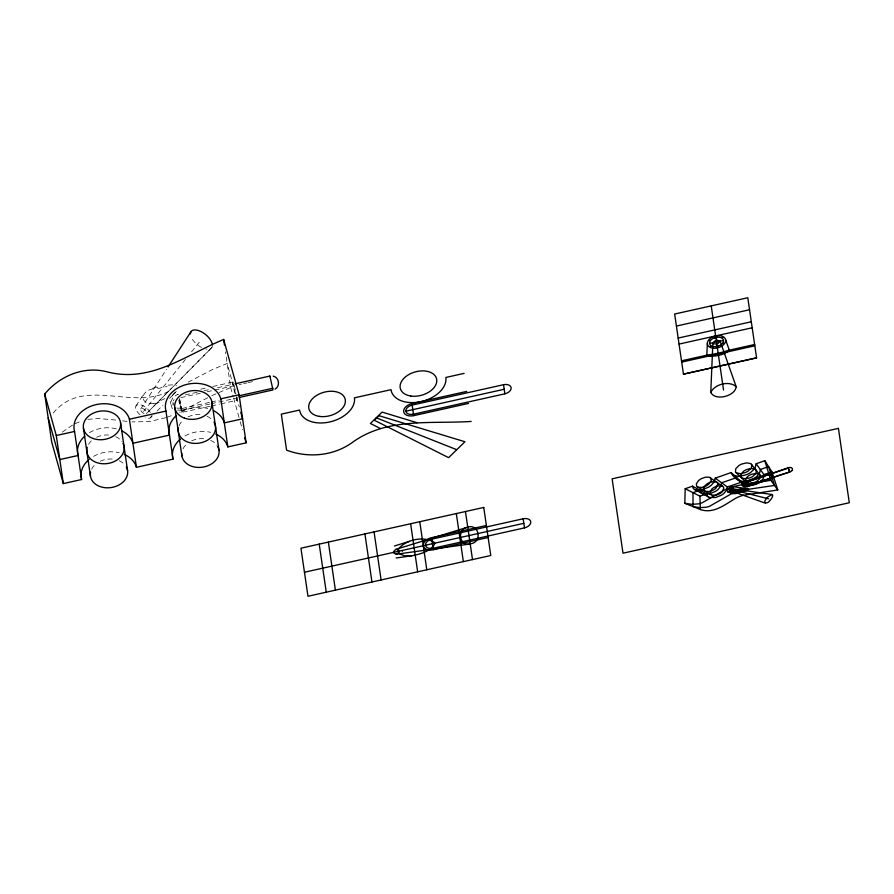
<?xml version="1.0" encoding="UTF-8"?>
<svg xmlns="http://www.w3.org/2000/svg" width="894" height="894" viewBox="0 0 894 894"><rect width="100%" height="100%" fill="white"/><g stroke="black" fill="none" stroke-linecap="round" stroke-linejoin="round"><path stroke-width="0.67" stroke-dasharray="4.47 3.35" d="M173 402.401L173.078 404.513M172.352 408.759L170.665 403.607M170.788 401.942L173.224 396.958L177.995 394.22M170.665 403.686L170.799 401.786M173.369 400.903L174.017 399.607M153.008 388.868C140.246 390.89 139.14 405.15 153.891 403.339M135.922 406.021L143.275 394.701M140.738 409.005L166.563 369.267M176.33 391.371L170.665 396.701M143.476 411.531L185.427 359.455M191.551 351.856L201.161 339.921M212.001 347.297L146.203 413.855L211.196 348.28M150.46 417.744L152.371 415.822M157.132 410.994L162.853 405.217M169.525 398.467L175.246 392.678L170.888 396.489M53.249 413.006C83.902 376.128 132.234 411.061 169.29 391.08M62.368 432.081L72.839 424.885M188.243 382.163L212.381 369.568L227.165 363.5L239.29 406.949M207.699 397.774L179.605 412.168M211.822 395.64L230.674 387.538L225.456 351.834M75.074 423.689L82.025 420.783M167.055 417.274L172.81 415.107M165.893 417.643L149.32 421.622L132.055 421.901M157.009 387.571L157.825 387.337M159.177 402.367L157.523 402.792M210.146 406.267L180.208 412.737M211.487 405.965L219.499 404.177M220.829 403.876L236.865 400.288M200.759 389.158L207.453 387.672M212.806 386.487L232.898 382.017M185.203 394.936L197.306 392.242M204.022 390.745L210.738 389.248M217.465 387.75L233.591 384.152M180.856 397.629L200.278 393.293M207.14 391.773L234.563 385.66M239.134 384.632L241.414 384.129M243.704 383.615L247.124 382.856M248.264 382.598L252.834 381.582M209.822 404.032L181.549 410.312L181.504 408.625L210.068 402.255M211.207 401.998L219.209 400.221M211.163 403.73L238.05 397.741M87.858 419.331L98.496 418.515L117.002 420.146M168.184 385.135L173.436 384.845L176.576 385.571M127.037 421.398L122.02 420.795M177.504 410.022L181.627 410.257L178.811 399.596M230.674 387.538L233.256 396.757M233.613 398.065L239.871 420.448M240.24 421.767L242.442 429.668M179.37 398.825L181.504 408.625M93.535 456.376A28.15 21.456 -8.3 0 1 119.17 452.699M184.935 435.993A28.15 21.456 -8.3 0 1 210.571 432.327M151.354 415.576A9.376 4.682 38.9 0 1 145.163 417.856M140 414.727A9.376 4.682 38.9 0 1 137.788 404.736A9.376 4.682 38.9 0 1 150.348 412.369M164.887 398.568A31.569 25.278 -28.1 0 1 158.886 401.071M157.567 403.105A22.685 19.489 -27.3 0 1 153.88 403.641M152.718 388.298A24.563 8.974 -18.5 0 1 157.02 386.934M157.724 388.644A31.849 10.326 -18.5 0 1 167.122 386.499M179.571 398.892A9.387 0.592 77.4 0 1 182.119 412.514A9.387 0.592 77.4 0 1 178.766 400.166M177.928 394.433A9.387 0.592 77.4 0 1 178.23 394.533M236.597 396.712A9.387 0.592 77.4 0 1 235.759 397.159M234.731 393.137A9.387 0.592 77.4 0 1 232.842 383.437A9.387 0.592 77.4 0 1 233.625 383.872M234.206 385.884A9.387 0.592 77.4 0 1 235.994 393.528M180.711 407.932A7.118 4.582 -15.6 0 1 176.8 408.044M173.201 405.328A7.118 4.582 -15.6 0 1 173.19 403.607M212.437 345.24A13.086 6.537 38.9 0 1 205.855 349.04M201.541 347.453A13.086 6.537 38.9 0 1 190.958 336.557M144.102 413.576A3.71 1.855 38.9 0 1 140.626 409.474A3.71 1.855 38.9 0 1 144.403 409.385A3.71 1.855 38.9 0 1 146.627 413.52M91.601 469.249A18.763 14.304 -8.3 0 1 94.496 465.238M100.273 461.237A18.763 14.304 -8.3 0 1 113.985 459.248M119.215 460.745A18.763 14.304 -8.3 0 1 124.59 464.522M183.002 448.877A18.763 14.304 -8.3 0 1 187.181 443.681M191.674 440.854A18.763 14.304 -8.3 0 1 205.385 438.876M210.615 440.373A18.763 14.304 -8.3 0 1 216.929 445.301M89.445 432.674A28.15 21.456 -8.3 0 1 116.745 428.952M180.845 412.302A28.15 21.456 -8.3 0 1 208.146 408.569M179.001 425.946A18.763 14.304 -8.3 0 1 182.857 420.37M188.042 416.872A18.763 14.304 -8.3 0 1 200.982 414.727M207.095 416.336A18.763 14.304 -8.3 0 1 212.683 420.348M88.551 444.352A18.763 14.304 -8.3 0 1 92.373 439.949M96.641 437.255A18.763 14.304 -8.3 0 1 110.867 435.289M115.695 436.719A18.763 14.304 -8.3 0 1 121.953 441.569"/><path stroke-width="1.34" d="M692.492 486.168L693.297 488.448A7.286 4.694 -15.6 0 0 695.04 489.711L700.84 490.113L708.35 487.297A17.064 10.985 -15.6 0 0 711.367 485.118L714.239 481.81L715.256 478.156L731.147 472.557L731.549 473.742A8.236 5.297 -15.6 0 0 733.035 475.262L738.925 476.457L746.11 474.815A17.299 11.141 -15.6 0 0 750.714 472.401L755.028 468.277L756.145 463.751L764.806 460.712L771.969 471.909L777.802 489.968L743.238 495.287A28.485 18.349 -15.6 0 0 736.611 497.757C725.559 503.97 713.993 514.307 700.348 509.535L684.838 503.3L685.184 488.739L692.492 486.168L706.618 493.924A7.923 5.107 -15.6 0 0 708.607 497.008M706.841 355.32L707.333 343.587M720.139 341.195L736.198 386.778C735.114 396.31 715.245 401.261 710.764 392.455L712.876 342.804L715.211 340.782A5.029 3.241 -15.6 0 1 717.301 340.312M791.838 470.702A3.654 2.358 -15.6 0 1 789.838 471.931L747.172 486.012A3.319 2.134 -15.6 0 1 743.663 485.632A3.297 2.123 -15.6 0 1 743.182 484.816L744.758 483.408A5.632 3.632 -15.6 0 1 745.44 483.151A7.934 5.107 -15.6 0 1 745.372 482.671L788.139 467.774A3.632 2.336 -15.6 0 1 790.542 467.54M710.764 392.455C714.529 384.152 729.482 380.274 736.198 386.778M770.729 473.362L770.561 474.356A45.65 29.401 -15.6 0 0 771.801 477.362L772.55 478.368L772.36 477.072A43.471 27.993 -15.6 0 0 770.952 473.731L770.851 473.574M239.391 397.439L272.994 389.94L269.887 376.061L269.854 376.709M168.083 366.931L190.858 331.875M89.165 459.393A28.15 21.456 -8.3 0 0 81.6 479.519L63.318 483.598L51.729 442.117L44.7 394.053C59.552 376.195 83.041 366.037 106.218 371.602C150.382 383.694 185.27 355.276 223.645 339.463L239.078 394.768L246.118 442.843L227.836 446.911A28.15 21.456 -8.3 0 0 215.711 434.037M731.348 490.851L731.381 490.817A6.102 3.934 -15.6 0 1 730.845 491.242A4.749 3.062 -15.6 0 1 730.23 491.633L730.085 491.711A3.241 2.09 -15.6 0 1 729.649 491.901L728.979 492.091A1.397 0.894 -15.6 0 1 728.219 492.08M709.288 340.603L709.937 340.133M723.704 343.262L723.101 343.709M275.084 389.102C280.425 386.242 279.163 377.369 273.229 376.128M742.612 483.296A4.347 2.805 -15.6 0 0 744.132 486.828A4.369 2.816 -15.6 0 0 747.395 486.66L747.686 486.18A6.392 4.112 -15.6 0 0 747.663 485.565M730.085 487.342L732.354 486.537L747.943 488.862A1.889 1.218 -15.6 0 1 748.535 489.107M467.182 527.326C455.839 529.74 460.119 548.089 471.473 543.63C482.816 541.216 478.536 522.867 467.182 527.326L395.617 549.452L393.639 551.62A5.029 3.241 -15.6 0 0 393.628 552.358A5.029 3.241 -15.6 0 0 393.841 553.04L396.288 554.224L469.629 544.044M685.184 488.739L699.935 496.17L706.618 493.924M715.256 478.156L727.314 486.951L741.696 482.112A8.325 5.364 -15.6 0 0 742.802 484.09L747.831 485.844L755.396 484.492A14.572 9.387 -15.6 0 0 759.509 482.369L763.32 478.67L764.325 475.116L756.145 463.751M764.202 474.524L771.969 471.909M745.305 481.43L770.349 473.004M745.44 483.151L745.484 483.319A15.98 10.292 -15.6 0 0 746.188 485.062L746.769 485.833L789.838 471.931M747.44 486.638L772.528 478.379M394.41 545.999L409.43 541.362M714.641 337.999L717.122 337.44M718.351 345.866L715.926 346.414M395.595 549.452L397.349 549.475L398.568 550.525A5.029 3.241 -15.6 0 1 398.758 551.889L397.931 553.442L396.288 554.224M777.802 489.968L770.829 480.29L741.774 484.704L733.114 486.649L724.922 489.733L702.114 502.83A15.623 10.069 -15.6 0 1 698.438 503.858L692.124 504.35L684.838 503.3M718.474 355.466L721.715 354.549A19.154 12.337 -15.6 0 0 727.951 351.554L728.018 351.51A8.225 5.297 -15.6 0 0 729.012 350.761A2.056 1.33 -15.6 0 0 729.28 350.482M234.932 383.85L269.887 376.061M63.318 483.598L56.277 435.523L74.56 431.456A28.15 21.456 -8.3 0 1 96.194 404.602A28.15 21.456 -8.3 0 1 129.406 419.23L165.96 411.072A28.15 21.456 -8.3 0 1 187.595 384.219A28.15 21.456 -8.3 0 1 220.807 398.847L239.078 394.768M238.631 395.886L272.905 388.242M464.12 373.379L445.849 377.458A28.15 18.137 -15.6 0 1 421.063 401.596A28.15 18.137 -15.6 0 1 391.002 389.683L354.437 397.83A28.15 18.137 -15.6 0 1 329.662 421.968A28.15 18.137 -15.6 0 1 299.602 410.067L281.319 414.134L286.594 450.185C307.983 458.108 332.434 456.197 351.454 443.111C386.208 417.073 430.74 424.114 471.16 421.443M676.423 326.053L749.541 309.749M678.177 338.066L751.295 321.762M468.523 403.429L413.676 415.654A9.387 6.046 -15.6 0 1 403.663 411.676A9.387 6.046 -15.6 0 1 411.922 403.63L420.448 401.73M421.666 401.462L466.757 391.404M679.06 344.078L752.178 327.774M503.534 384.711L412.134 405.083A7.118 4.582 -15.6 0 0 405.865 411.184A7.118 4.582 -15.6 0 0 413.464 414.201L504.864 393.818A7.118 4.582 -15.6 0 0 511.133 387.717A7.118 4.582 -15.6 0 0 503.534 384.711L504.864 393.818M124.311 454.42A28.15 21.456 -8.3 0 1 136.436 467.294L173 459.136A28.15 21.456 -8.3 0 1 180.566 439.01M405.876 411.184L504.205 389.259M709.568 343.475L723.425 340.391A7.118 4.582 -15.6 0 0 712.451 338.759A7.118 4.582 -15.6 0 0 713.613 346.648A7.118 4.582 -15.6 0 0 723.425 340.391M681.507 360.818L707.255 355.074M728.878 350.258L754.625 344.514M681.697 362.104L754.815 345.799M683.452 374.117L756.581 357.812L747.786 297.736L674.657 314.029L683.463 374.195L756.592 357.891M488.146 537.484L433.299 549.721A9.387 6.046 -15.6 0 1 423.275 545.742A9.387 6.046 -15.6 0 1 431.545 537.696L486.381 525.471M523.158 518.777L431.757 539.149A7.118 4.582 -15.6 0 0 425.488 545.251A7.118 4.582 -15.6 0 0 433.087 548.268L524.487 527.885A7.118 4.582 -15.6 0 0 530.757 521.783A7.118 4.582 -15.6 0 0 523.158 518.777L524.487 527.885M304.463 572.238L523.817 523.325M743.171 490.068L774.539 485.431L768.605 466.646L760.414 469.462L759.419 473.786L755.374 477.675A15.813 10.192 -15.6 0 1 751.027 479.944C744.557 482.928 736.5 481.475 732.555 474.926M396.154 557.968L411.553 555.833C419.822 554.157 429.98 551.866 434.585 544.144A5.766 3.721 -15.6 0 0 434.328 542.367C423.89 535.942 407.105 539.227 399.003 548.279A9.566 6.157 -15.6 0 0 399.808 553.855L404.468 555.833L411.553 555.833M745.596 482.045L746.579 483.028A15.667 10.091 -15.6 0 1 747.306 484.894A7.219 4.649 -15.6 0 1 747.395 485.531L747.093 486.023A1.307 0.849 -15.6 0 1 746.769 485.822M717.368 340.301L720.173 341.352L717.848 343.531A5.029 3.241 -15.6 0 1 715.759 344L713.647 343.777L712.887 342.793M772.014 494.505L767.801 496.975A17.209 11.086 -15.6 0 0 766.002 499.143C762.28 503.322 767.722 504.317 769.779 500.651A17.131 11.03 -15.6 0 0 771.757 498.17L772.774 495.667L772.226 494.55L730.566 488.515A2.425 1.564 -15.6 0 0 730.029 488.962A2.883 1.855 -15.6 0 0 729.47 489.811L729.593 490.415M747.194 488.739C742.02 488.66 735.561 488.85 731.94 492.94A1.229 0.793 -15.6 0 0 732.197 493.488L734.969 493.644A21.065 13.566 -15.6 0 0 737.349 493.186L746.736 490.482A8.102 5.219 -15.6 0 0 747.954 489.968L748.613 489.23M712.898 495.287L716.06 495.12A7.856 5.062 -15.6 0 0 717.245 494.795L719.167 493.98A9.521 6.135 -15.6 0 0 722.095 491.856L723.794 488.135A5.241 3.375 -15.6 0 0 722.754 486.448L709.445 477.262L705.567 477.139L701.466 478.603A11.309 7.286 -15.6 0 0 698.303 480.883L696.314 483.978L696.761 486.381A4.85 3.129 -15.6 0 0 697.946 487.196L701.812 487.442L706.059 485.967A11.32 7.297 -15.6 0 0 708.763 484.135L711.311 480.402L710.361 477.731M729.269 350.247L729.225 350.236A4.895 3.151 -15.6 0 0 727.973 350.515L724.386 351.588A58.065 37.403 -15.6 0 1 711.836 354.415L708.182 354.896A3.989 2.57 -15.6 0 0 706.863 355.175M722.184 337.418L722.866 337.574M710.808 346.447L710.205 346.313M730.443 489.342L768.605 498.807M416.962 422.683L382.084 412.1L370.395 423.488L380.419 428.528M707.255 355.6L707.277 355.6A7.822 5.04 -15.6 0 0 708.35 355.857L708.506 355.89A19.009 12.248 -15.6 0 0 718.474 355.421M765.275 503.132L729.694 490.46L730.7 490.191A2.503 1.609 -15.6 0 0 731.169 489.789A2.883 1.855 -15.6 0 0 731.717 488.94L731.605 488.347M728.129 492.046L732.443 493.611M376.24 417.789L456.398 449.559M694.683 489.543L708.719 497.03A7.487 4.816 -15.6 0 0 710.037 497.545L715.714 497.477L721.324 495.242A14.36 9.253 -15.6 0 0 724.017 493.298L726.52 490.303L727.314 486.951M697.722 487.107L704.763 491.074M704.975 491.197L711.322 494.784A5.073 3.263 -15.6 0 0 712.898 495.287M743.316 485.051L745.495 485.308A6.269 4.034 -15.6 0 0 747.306 484.894M738.109 479.899L742.914 484.19M731.147 472.557L741.696 482.112M736.086 472.613L741.271 477.552M741.439 477.72L746.099 482.157L788.296 468.098L789.693 471.641L788.162 467.841M746.132 481.944L746.501 482.481A21.009 13.533 -15.6 0 1 747.485 484.727M751.407 464.321L759.922 474.938A5.554 3.576 -15.6 0 1 760.381 475.82L759.755 478.569L757.24 481.006A9.678 6.236 -15.6 0 1 753.843 482.659L749.954 483.341L747.06 482.794A5.554 3.576 -15.6 0 1 745.361 480.86L745.786 478.67L747.943 476.256A9.666 6.224 -15.6 0 1 751.809 474.211L755.966 473.496L758.995 474.178A5.498 3.542 -15.6 0 1 759.911 474.926M745.954 485.084L745.261 483.363M725.548 339.519L729.348 350.303M764.806 460.712L770.829 480.29M240.765 412.223L242.598 418.805L224.316 422.884A28.15 21.456 -8.3 0 0 213.454 410.603M244.643 437.568L246.118 442.843M44.7 394.053L56.277 435.523M48.22 418.079L59.797 459.561L78.08 455.482A28.15 21.456 -8.3 0 1 84.829 436.06M711.222 305.882L723.537 389.996M465.461 511.524L472.501 559.588M456.32 513.558L463.36 561.622M411.922 403.63L413.676 415.654M431.545 537.696L433.299 549.721M419.767 521.716L423.242 545.474M423.32 546.01L426.796 569.78M410.625 523.75L417.654 571.814M374.061 531.896L381.101 579.971M364.92 533.942L371.96 582.005M328.366 542.088L335.395 590.152M319.225 544.122L326.254 592.197M223.645 339.463L224.45 344.961M220.807 398.847L227.836 446.911M211.934 402.144L218.974 450.207M174.833 407.776L181.862 455.839M165.96 411.072L173 459.136M129.406 419.23L136.436 467.294M120.534 422.527L127.574 470.59M83.433 428.159L90.462 476.223M74.56 431.456L81.6 479.519M402.356 550.682L402.378 551.207M699.935 496.17L700.348 509.535M717.927 484.067L716.072 487.956A10.337 6.66 -15.6 0 1 712.987 490.203L708.942 491.566L705.21 491.298A4.895 3.151 -15.6 0 1 704.059 490.504L703.556 488.202L705.4 485.241A10.337 6.66 -15.6 0 1 708.383 483.084L712.049 481.765L715.423 481.71A4.995 3.218 -15.6 0 1 716.72 482.212M122.053 430.975A28.15 21.456 -8.3 0 1 132.915 443.256L169.48 435.11A28.15 21.456 -8.3 0 1 176.241 415.688M190.422 333.943A13.086 6.537 38.9 0 1 200.748 331.451A13.086 6.537 38.9 0 1 212.325 344.391M126.289 466.88A18.763 14.304 -8.3 0 1 111.091 487.565A18.763 14.304 -8.3 0 1 90.596 472.11M217.689 446.508A18.763 14.304 -8.3 0 1 203.396 467.037A18.763 14.304 -8.3 0 1 181.784 453.146M213.945 422.069A18.763 14.304 -8.3 0 1 199.451 443.078A18.763 14.304 -8.3 0 1 178.42 427.98M123.048 443.368A18.763 14.304 -8.3 0 1 106.721 463.64A18.763 14.304 -8.3 0 1 87.266 447.335M729.47 487.811A6.001 3.867 -15.6 0 1 730.018 487.386M728.532 488.772A7.554 4.861 -15.6 0 0 727.817 489.878A5.867 3.777 -15.6 0 0 727.537 490.683M727.738 491.856A3.006 1.933 -15.6 0 1 727.582 490.683M733.348 487.711A6.392 4.124 -15.6 0 1 732.242 489.878M733.102 486.85A2.85 1.833 -15.6 0 1 733.292 487.722M745.093 482.447A4.381 2.816 -15.6 0 1 745.093 481.642M711.278 494.751A5.23 3.364 -15.6 0 1 709.992 492.784L711.758 489.141A9.532 6.135 -15.6 0 1 714.597 487.096L716.44 486.302A7.912 5.096 -15.6 0 1 717.67 485.956L721.346 485.844A4.984 3.218 -15.6 0 1 722.598 486.336M743.171 490.158A33.938 21.858 -15.6 0 0 731.08 493.935L709.601 506.272A14.662 9.443 -15.6 0 1 706.104 507.233L700.069 507.647L693.04 506.596L692.962 492.661L699.946 490.258A7.99 5.152 -15.6 0 0 701.924 493.454M702.136 493.522A7.51 4.839 -15.6 0 0 703.489 494.013L709.333 493.868L715.211 491.499A15.6 10.046 -15.6 0 0 718.05 489.443L720.72 486.291L721.626 482.794L736.723 477.608A8.426 5.431 -15.6 0 0 737.841 479.653M716.932 482.335A5.319 3.431 -15.6 0 1 717.916 484.067M742.646 483.218A4.369 2.816 -15.6 0 1 745.272 481.419M790.844 467.573A3.431 2.213 -15.6 0 1 791.983 470.535M743.16 484.772A3.319 2.134 -15.6 0 1 745.518 482.056M751.943 465.673L751.105 468.255L748.244 470.97A11.533 7.431 -15.6 0 1 745.205 472.58L740.456 473.675L736.511 472.915A5.487 3.531 -15.6 0 1 735.494 471.909L735.751 468.724L738.88 465.573A11.544 7.431 -15.6 0 1 741.785 464.031L746.401 462.891L750.424 463.517A5.498 3.542 -15.6 0 1 751.742 464.858L751.943 465.673M740.556 475.44L740.869 477.038A5.487 3.531 -15.6 0 0 741.852 478.011L745.63 478.782L750.144 477.787A10.549 6.794 -15.6 0 0 753.005 476.29L756 473.183L756.235 470.467A5.509 3.542 -15.6 0 0 754.961 469.16L751.865 468.478L747.429 469.272A10.482 6.75 -15.6 0 0 743.35 471.44L740.556 475.44M378.944 415.676L374.295 420.214L448.609 457.661L464.936 441.748L378.944 415.676M483.743 507.446L300.943 548.201L307.972 596.264L490.784 555.509L483.743 507.446M838.416 428.371L612.122 478.826L623.006 553.207L849.3 502.752L838.416 428.371M93.054 438.496A18.763 14.304 -8.3 0 0 120.656 423.845A18.763 14.304 -8.3 0 0 92.238 413.665A18.763 14.304 -8.3 0 0 93.054 438.496M184.455 418.124A18.763 14.304 -8.3 0 0 212.057 403.473A18.763 14.304 -8.3 0 0 183.639 393.293A18.763 14.304 -8.3 0 0 184.455 418.124M319.404 416.392A18.763 12.091 -15.6 0 0 345.308 399.875A18.763 12.091 -15.6 0 0 316.353 395.584A18.763 12.091 -15.6 0 0 319.404 416.392M410.804 396.02A18.763 12.091 -15.6 0 0 436.708 379.492A18.763 12.091 -15.6 0 0 407.765 375.201A18.763 12.091 -15.6 0 0 410.804 396.02M712.686 348.157A9.387 6.046 -15.6 0 0 725.637 339.899A9.387 6.046 -15.6 0 0 711.166 337.742A9.387 6.046 -15.6 0 0 712.686 348.157"/></g></svg>
